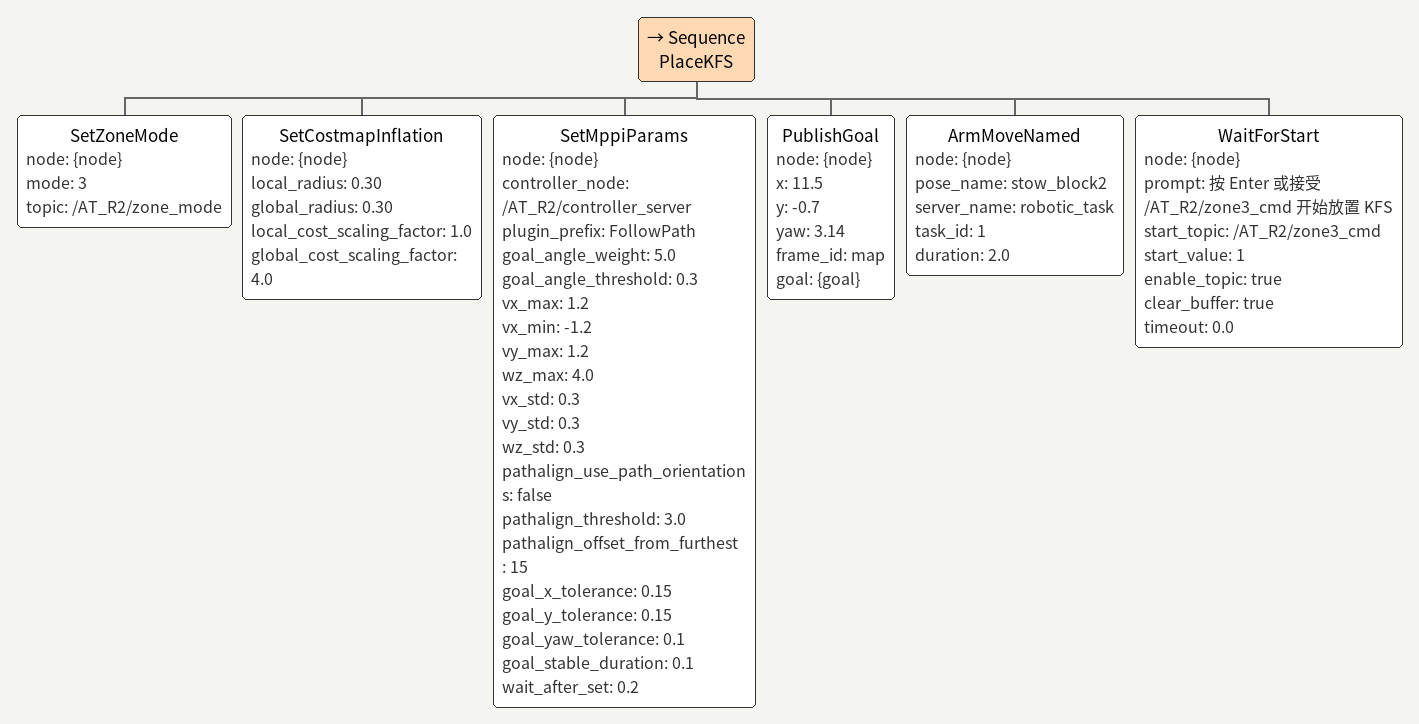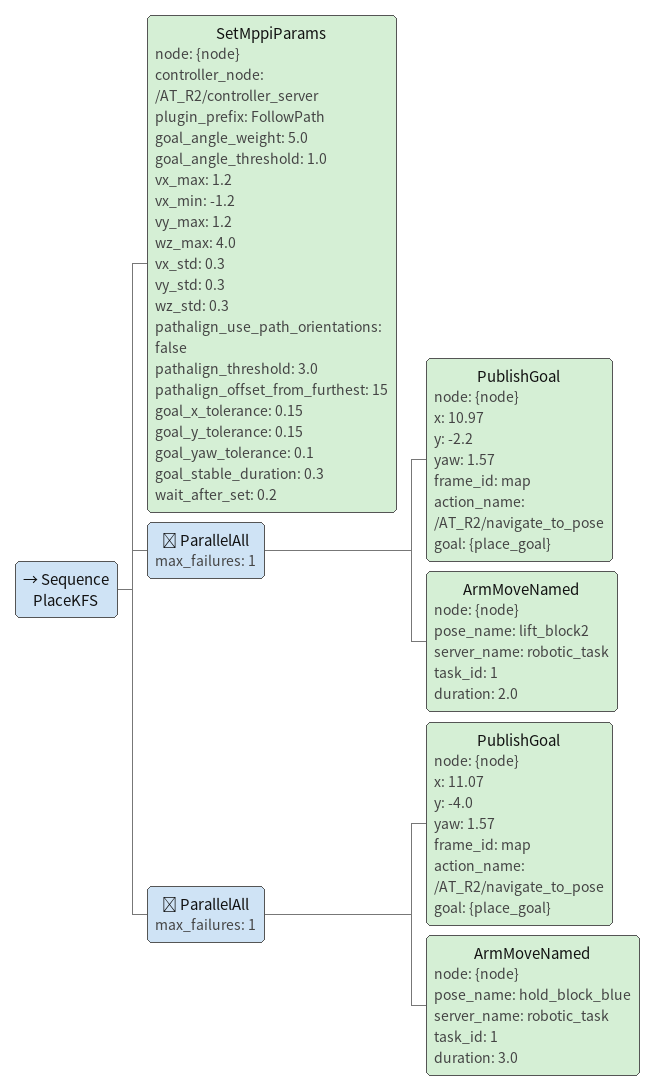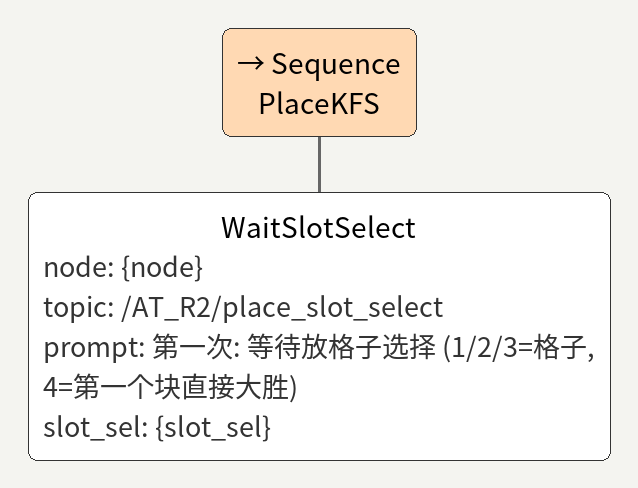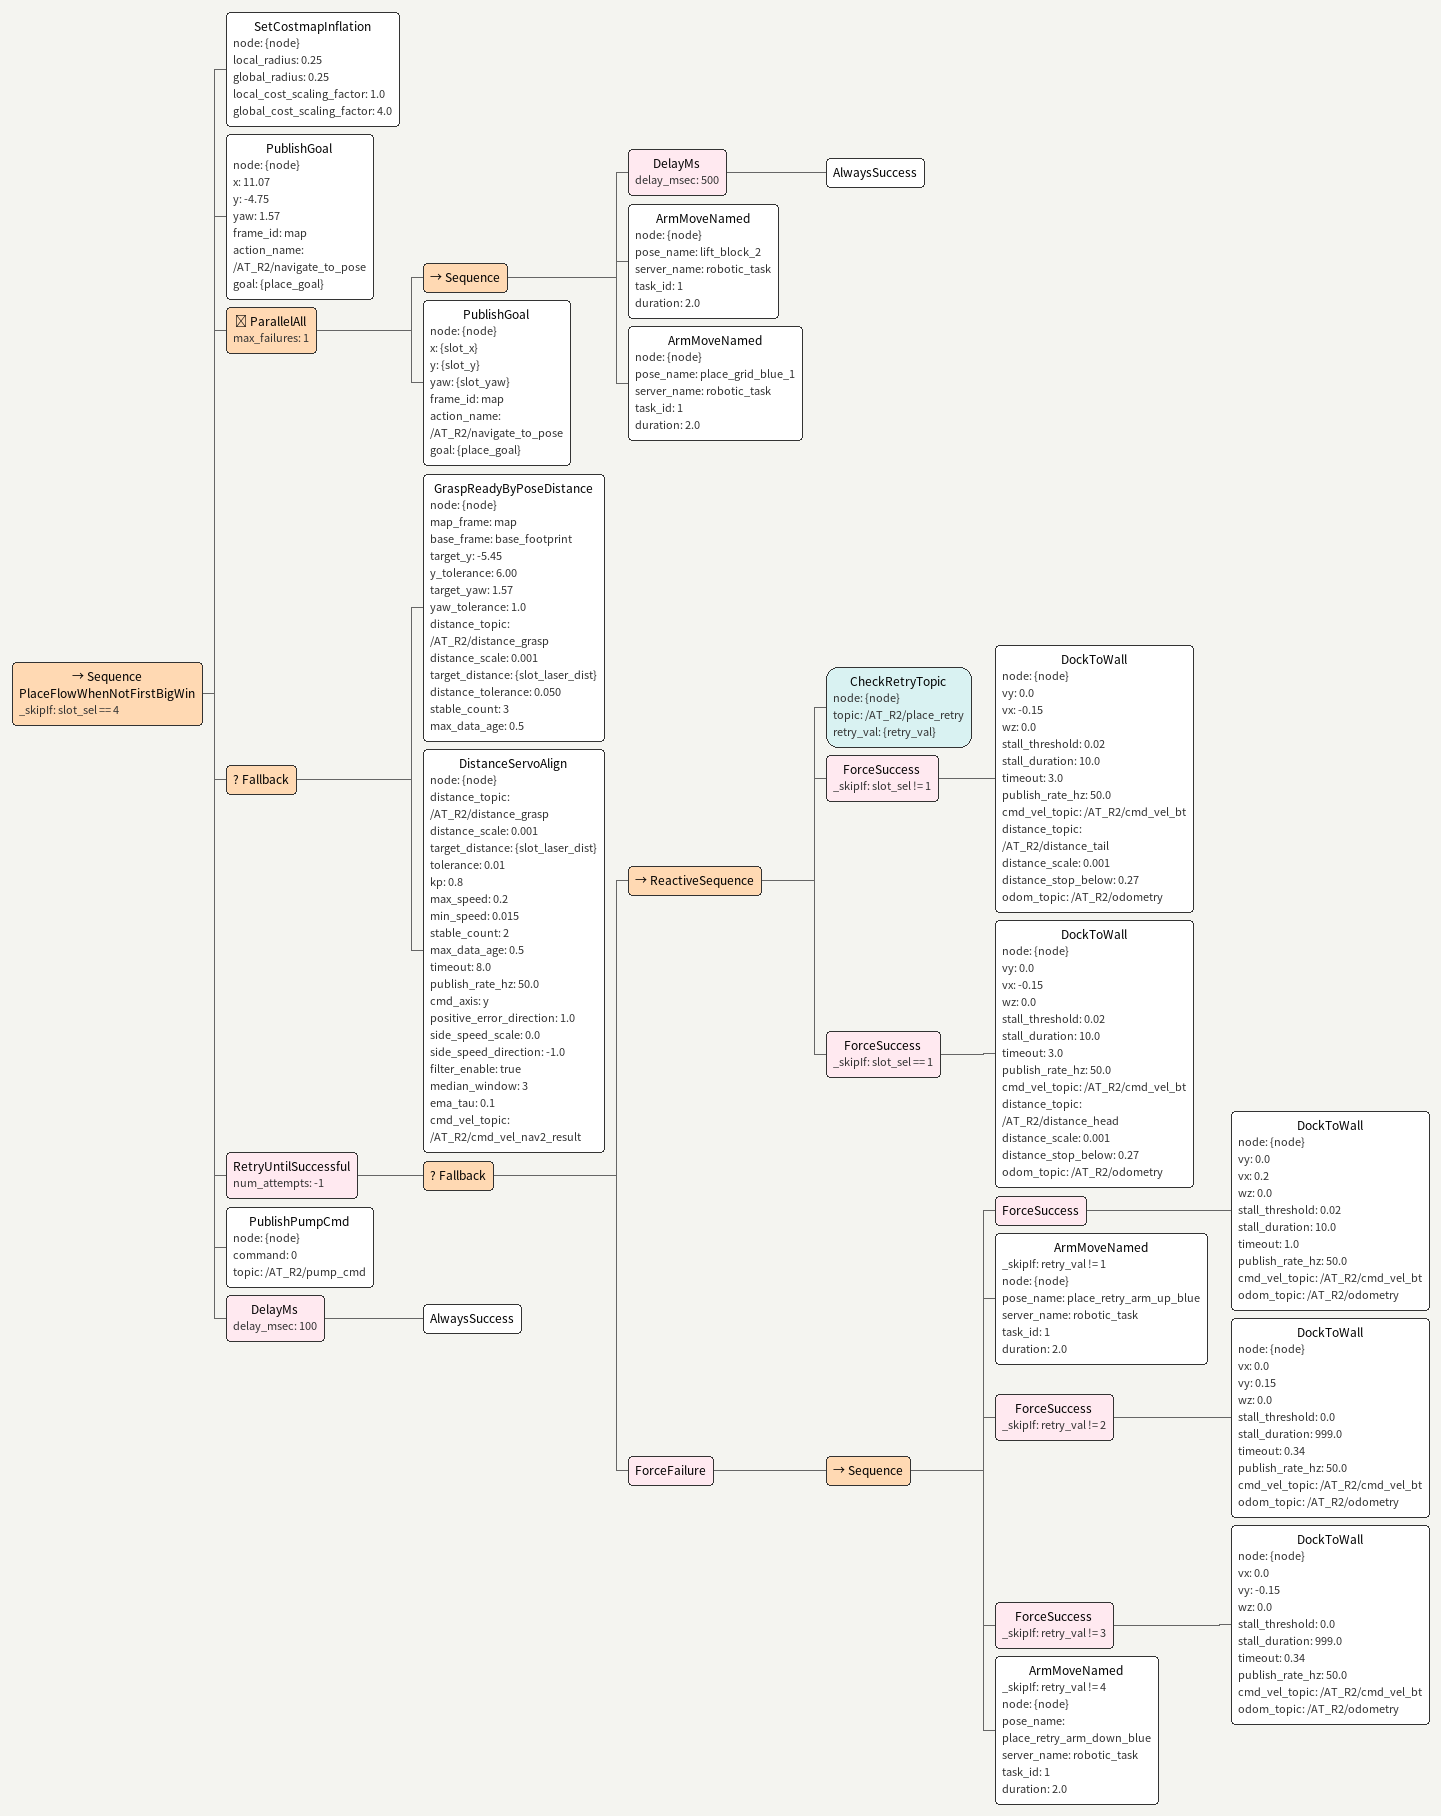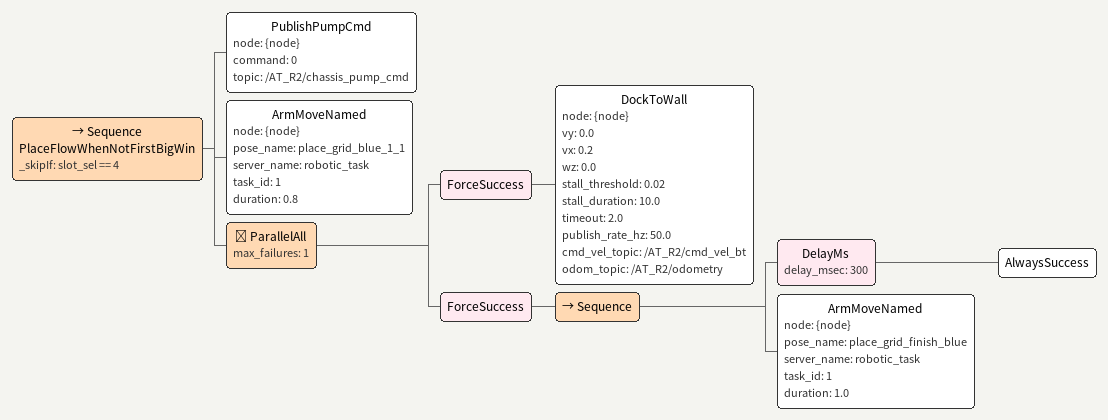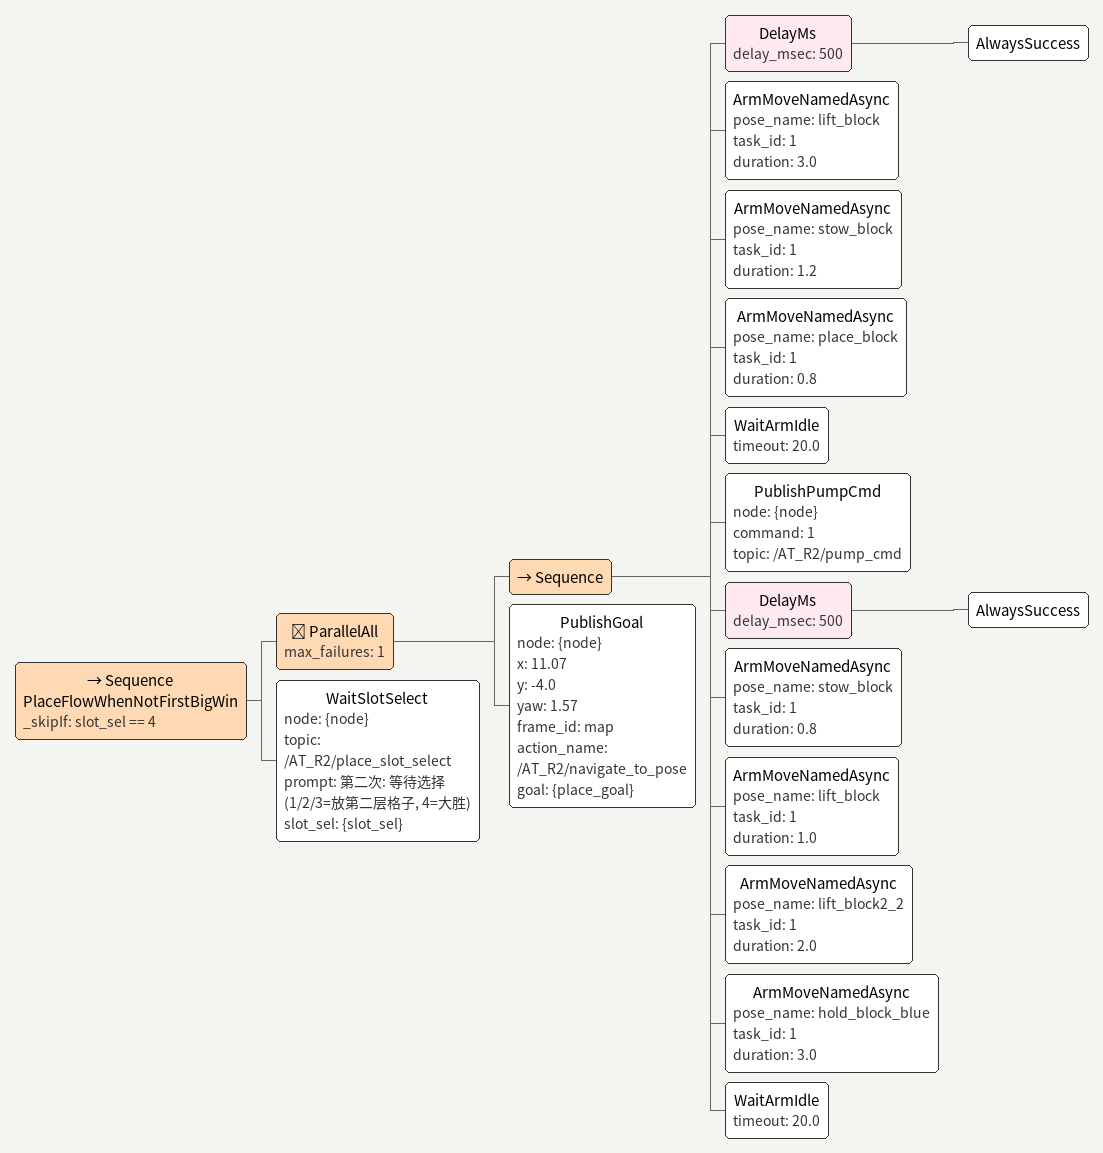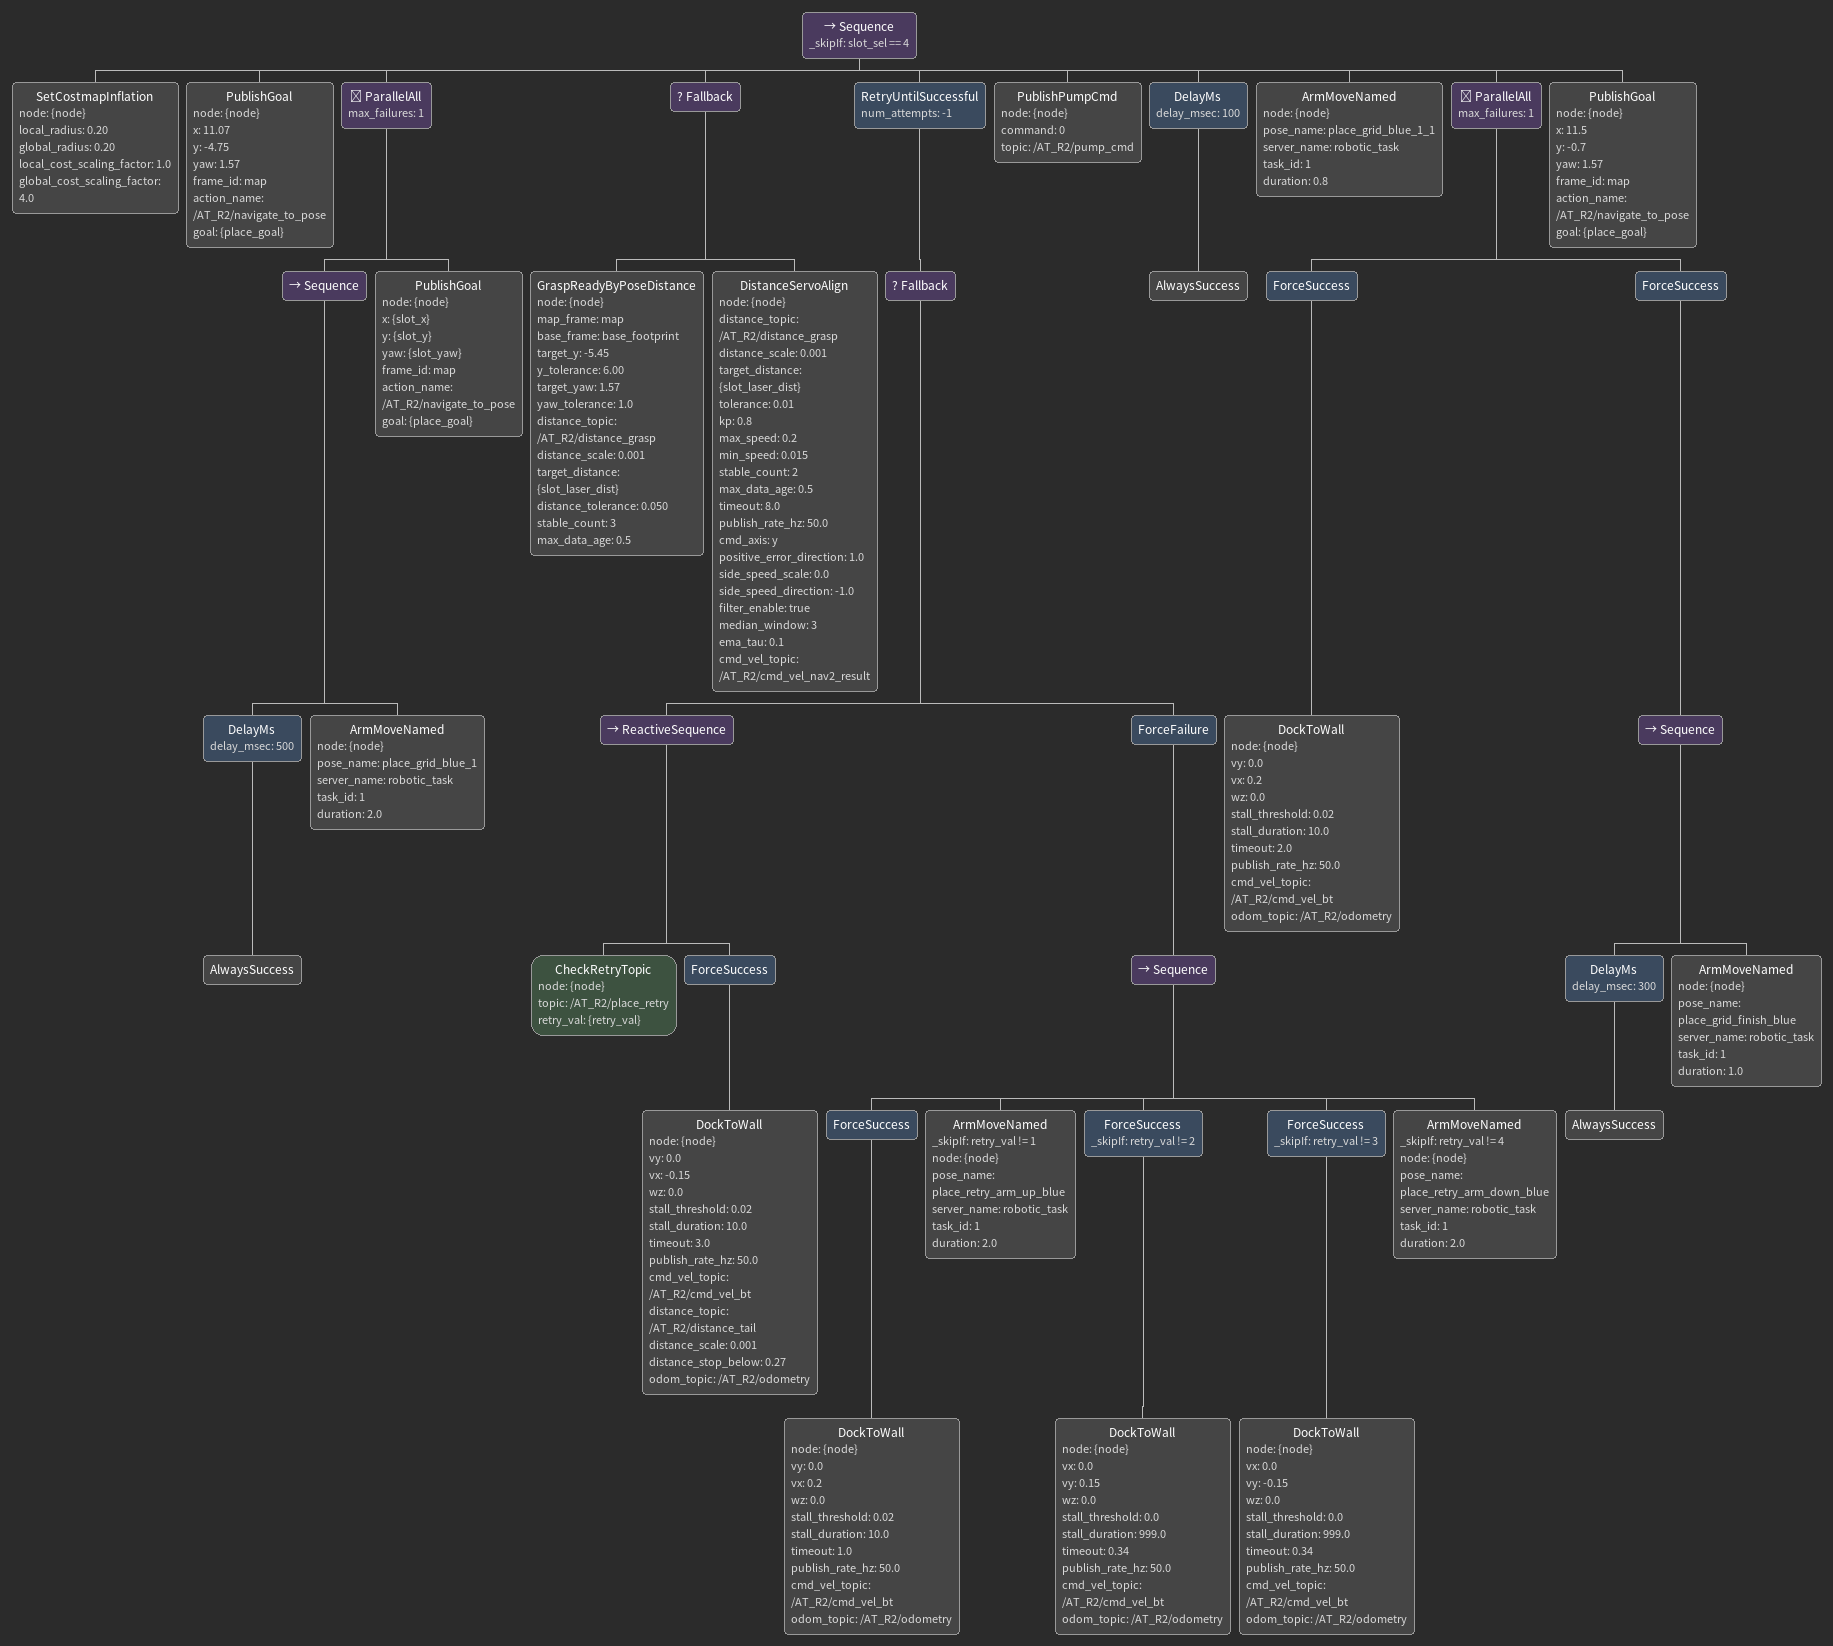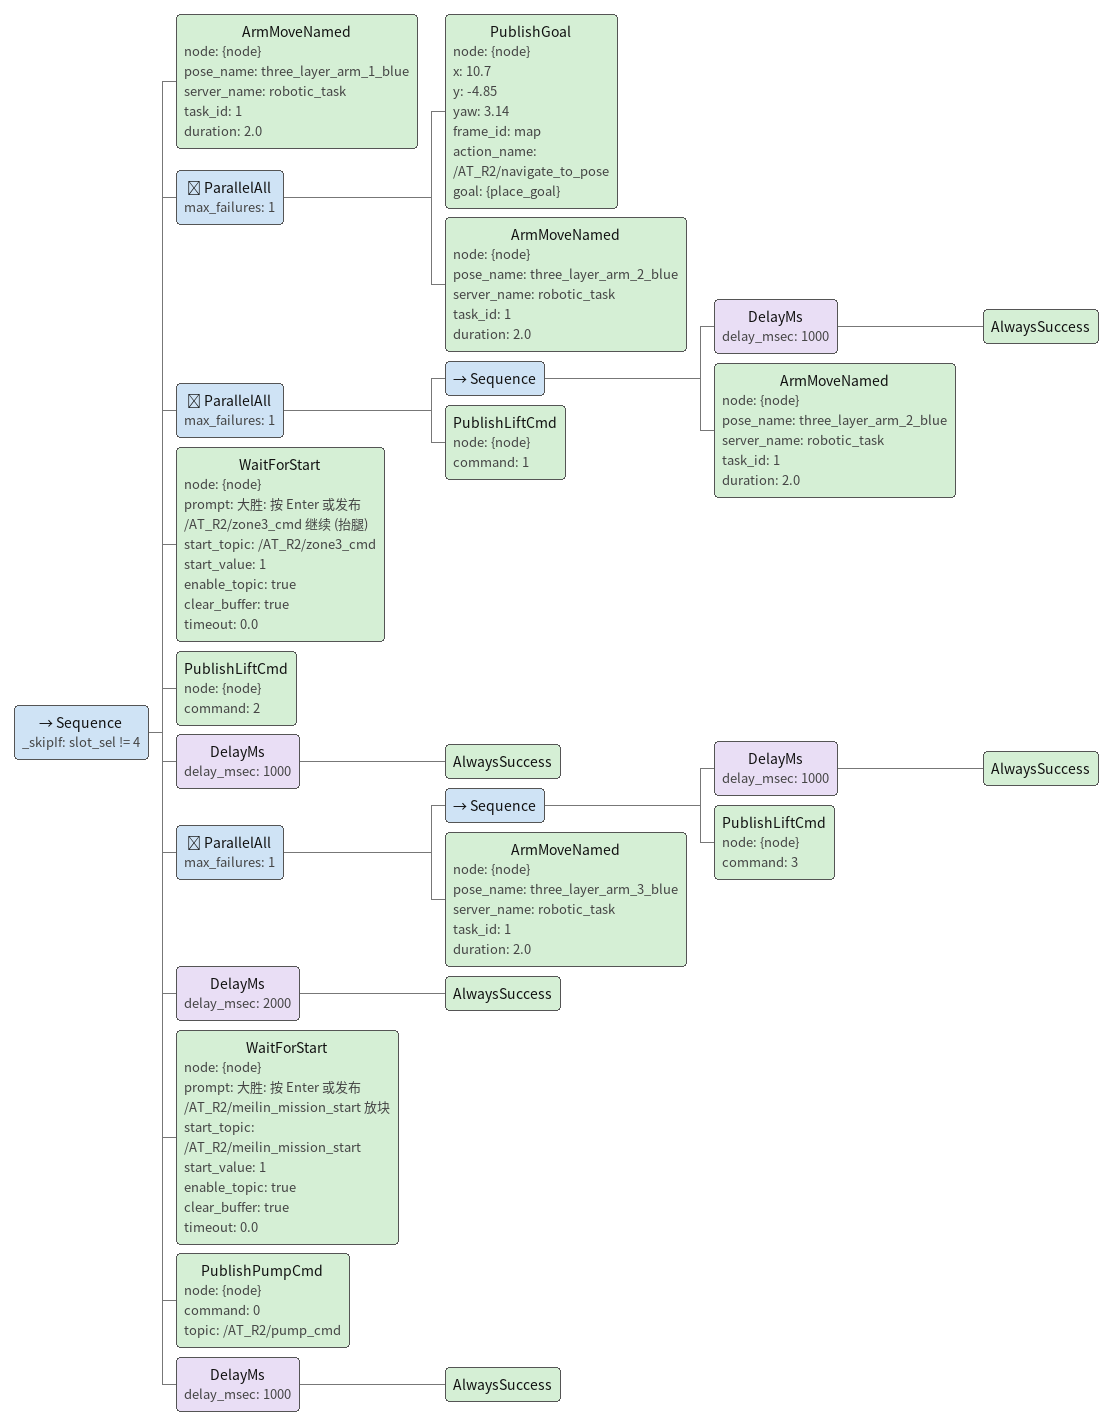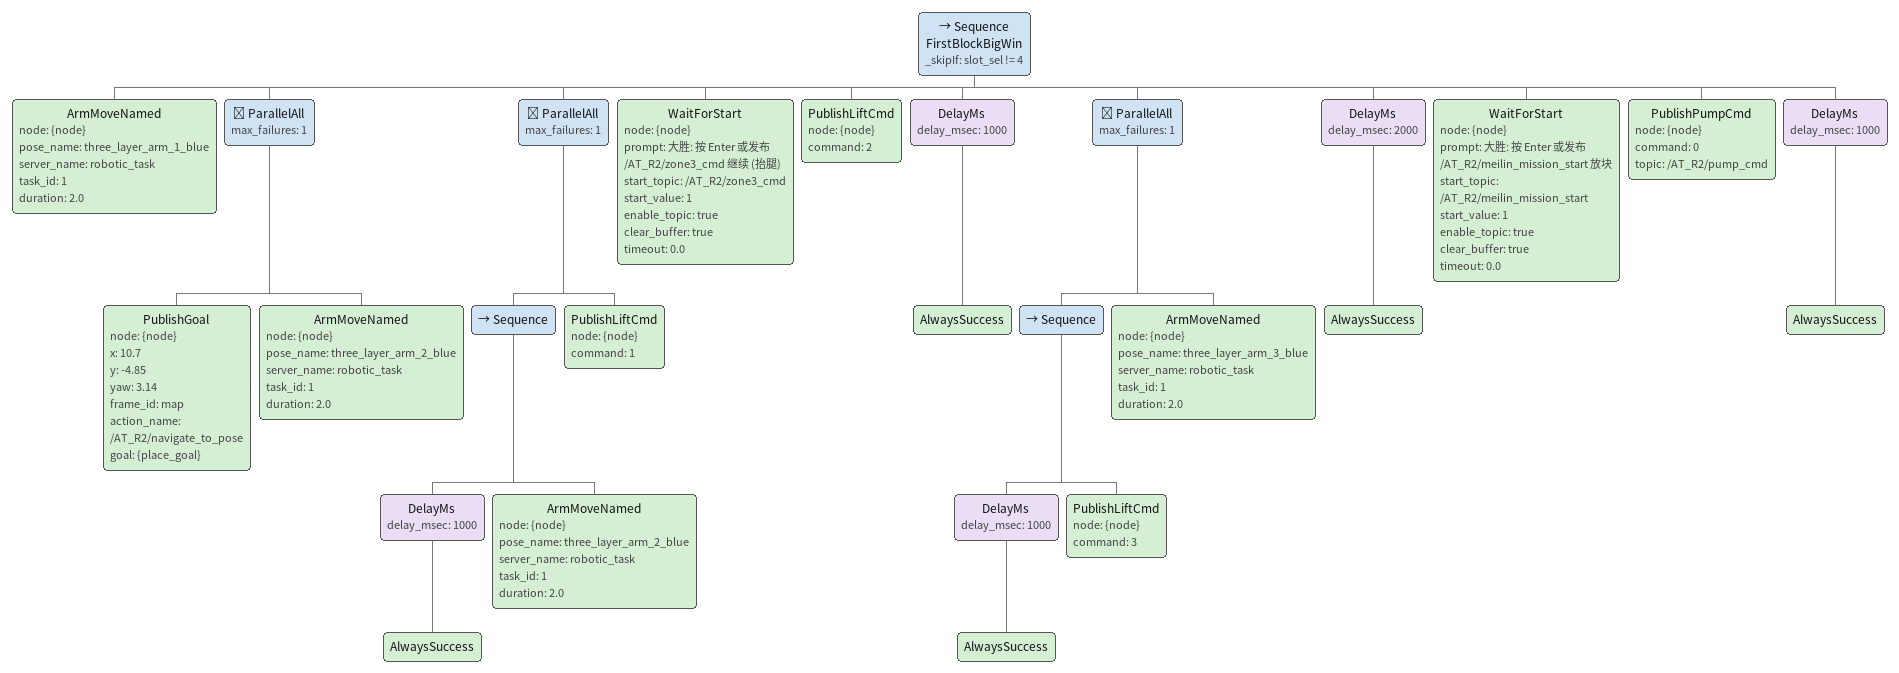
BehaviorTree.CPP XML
<Sequence name="PlaceKFS">

  <!-- ===== 全局一次性设置: 模式 / 代价地图 / MPPI ===== -->
  <SetZoneMode node="{node}" mode="3" topic="/AT_R2/zone_mode"/>

  <SetCostmapInflation node="{node}" local_radius="0.30" global_radius="0.30" local_cost_scaling_factor="1.0" global_cost_scaling_factor="4.0"/>

  <SetMppiParams node="{node}" controller_node="/AT_R2/controller_server" plugin_prefix="FollowPath" goal_angle_weight="5.0" goal_angle_threshold="0.3" vx_max="1.2" vx_min="-1.2" vy_max="1.2" wz_max="4.0" vx_std="0.3" vy_std="0.3" wz_std="0.3" pathalign_use_path_orientations="false" pathalign_threshold="3.0" pathalign_offset_from_furthest="15" goal_x_tolerance="0.15" goal_y_tolerance="0.15" goal_yaw_tolerance="0.1" goal_stable_duration="0.1" wait_after_set="0.2"/>

  <PublishGoal node="{node}" x="11.5" y="-0.7" yaw="3.14" frame_id="map" goal="{goal}"/>

  <!-- ===== A 段: 预装手上块 (机械臂 hold_block_blue + 顶端气泵吸住) ===== -->
  <ArmMoveNamed node="{node}" pose_name="stow_block2" server_name="robotic_task" task_id="1" duration="2.0"/>

  <!-- 等三区放行信号 -->
  <WaitForStart node="{node}" prompt="按 Enter 或接受 /AT_R2/zone3_cmd 开始放置 KFS" start_topic="/AT_R2/zone3_cmd" start_value="1" enable_topic="true" clear_buffer="true" timeout="0.0"/>

</Sequence>

<Sequence name="PlaceKFS">

  <SetMppiParams node="{node}" controller_node="/AT_R2/controller_server" plugin_prefix="FollowPath" goal_angle_weight="5.0" goal_angle_threshold="1.0" vx_max="1.2" vx_min="-1.2" vy_max="1.2" wz_max="4.0" vx_std="0.3" vy_std="0.3" wz_std="0.3" pathalign_use_path_orientations="false" pathalign_threshold="3.0" pathalign_offset_from_furthest="15" goal_x_tolerance="0.15" goal_y_tolerance="0.15" goal_yaw_tolerance="0.1" goal_stable_duration="0.3" wait_after_set="0.2"/>
  <ParallelAll max_failures="1">
  <!-- 导航到三区内部 + 放置准备位 -->
    <PublishGoal node="{node}" x="10.97" y="-2.2" yaw="1.57" frame_id="map" action_name="/AT_R2/navigate_to_pose" goal="{place_goal}"/>
    <ArmMoveNamed node="{node}" pose_name="lift_block2" server_name="robotic_task" task_id="1" duration="2.0"/>
  </ParallelAll>
  <!-- 底盘放气 -->
  <!-- 导航到放置准备点(P1) || 摆放置姿态, 两者都必须成功 -->
  <ParallelAll max_failures="1">
    <PublishGoal node="{node}" x="11.07" y="-4.0" yaw="1.57" frame_id="map" action_name="/AT_R2/navigate_to_pose" goal="{place_goal}"/>
    <ArmMoveNamed node="{node}" pose_name="hold_block_blue" server_name="robotic_task" task_id="1" duration="3.0"/>
  </ParallelAll>

</Sequence>

<Sequence name="PlaceKFS">

  <!-- ================================================================
       B 段: 第一次等格子选择 -> 放【手上块】到所选格子
       (照 v5 case1/2/3 放块流程) -->
  <WaitSlotSelect node="{node}" topic="/AT_R2/place_slot_select" prompt="第一次: 等待放格子选择 (1/2/3=格子, 4=第一个块直接大胜)" slot_sel="{slot_sel}"/>

</Sequence>

<Sequence name="PlaceFlowWhenNotFirstBigWin" _skipIf="slot_sel == 4">

<SetCostmapInflation node="{node}" local_radius="0.25" global_radius="0.25" local_cost_scaling_factor="1.0" global_cost_scaling_factor="4.0"/>
<PublishGoal node="{node}" x="11.07" y="-4.75" yaw="1.57" frame_id="map" action_name="/AT_R2/navigate_to_pose" goal="{place_goal}"/>

<!-- B1+B2. 摆放置姿态 + 导航到所选 slot -->
<ParallelAll max_failures="1">
  <Sequence>
    <DelayMs delay_msec="500">
      <AlwaysSuccess/>
    </DelayMs>
    <ArmMoveNamed node="{node}" pose_name="lift_block_2" server_name="robotic_task" task_id="1" duration="2.0"/>
    <ArmMoveNamed node="{node}" pose_name="place_grid_blue_1" server_name="robotic_task" task_id="1" duration="2.0"/>
  </Sequence>
  <PublishGoal node="{node}" x="{slot_x}" y="{slot_y}" yaw="{slot_yaw}" frame_id="map" action_name="/AT_R2/navigate_to_pose" goal="{place_goal}"/>
</ParallelAll>

<!-- B2.5 激光对距精对齐: 已在范围内直接过, 否则伺服对齐
     TODO: target_y / target_distance / distance_topic 为占位值, 按蓝区放块实测调整。 -->
<Fallback>
  <GraspReadyByPoseDistance node="{node}" map_frame="map" base_frame="base_footprint" target_y="-5.45" y_tolerance="6.00" target_yaw="1.57" yaw_tolerance="1.0" distance_topic="/AT_R2/distance_grasp" distance_scale="0.001" target_distance="{slot_laser_dist}" distance_tolerance="0.050" stable_count="3" max_data_age="0.5"/>

  <DistanceServoAlign node="{node}" distance_topic="/AT_R2/distance_grasp" distance_scale="0.001" target_distance="{slot_laser_dist}" tolerance="0.01" kp="0.8" max_speed="0.2" min_speed="0.015" stable_count="2" max_data_age="0.5" timeout="8.0" publish_rate_hz="50.0" cmd_axis="y" positive_error_direction="1.0" side_speed_scale="0.0" side_speed_direction="-1.0" filter_enable="true" median_window="3" ema_tau="0.1" cmd_vel_topic="/AT_R2/cmd_vel_nav2_result"/>
</Fallback>

<RetryUntilSuccessful num_attempts="-1">
  <Fallback>
    <!-- 分支1: 可中断的顶墙 (含两个停距分支, 同轮只执行其一) -->
    <ReactiveSequence>
      <CheckRetryTopic node="{node}" topic="/AT_R2/place_retry" retry_val="{retry_val}"/>
      <!-- 格子1: 停距 0.37 -->
      <ForceSuccess _skipIf="slot_sel != 1">
        <DockToWall node="{node}" vy="0.0" vx="-0.15" wz="0.0" stall_threshold="0.02" stall_duration="10.0" timeout="3.0" publish_rate_hz="50.0" cmd_vel_topic="/AT_R2/cmd_vel_bt" distance_topic="/AT_R2/distance_tail" distance_scale="0.001" distance_stop_below="0.27" odom_topic="/AT_R2/odometry"/>
      </ForceSuccess>
      <!-- 其它格子: 停距 0.27 -->
      <ForceSuccess _skipIf="slot_sel == 1">
        <DockToWall node="{node}" vy="0.0" vx="-0.15" wz="0.0" stall_threshold="0.02" stall_duration="10.0" timeout="3.0" publish_rate_hz="50.0" cmd_vel_topic="/AT_R2/cmd_vel_bt" distance_topic="/AT_R2/distance_head" distance_scale="0.001" distance_stop_below="0.27" odom_topic="/AT_R2/odometry"/>
      </ForceSuccess>
    </ReactiveSequence>

    <!-- 分支2: 恢复 (只有被中断才进). 必须以 FAILURE 收尾, 逼上层重推 -->
    <ForceFailure>
      <Sequence>
        <!-- (a) 固定倒车退出格子 (开环, 距离靠 timeout 标定, 约 0.2m/s*1.0s≈20cm) -->
        <ForceSuccess>
          <DockToWall node="{node}" vy="0.0" vx="0.2" wz="0.0" stall_threshold="0.02" stall_duration="10.0" timeout="1.0" publish_rate_hz="50.0" cmd_vel_topic="/AT_R2/cmd_vel_bt" odom_topic="/AT_R2/odometry"/>
        </ForceSuccess>

        <!-- (b) 按 retry_val 分支: 1/4 机械臂; 2 左移; 3 右移 -->
        <ArmMoveNamed _skipIf="retry_val != 1" node="{node}" pose_name="place_retry_arm_up_blue" server_name="robotic_task" task_id="1" duration="2.0"/>
        <ForceSuccess _skipIf="retry_val != 2">
          <DockToWall node="{node}" vx="0.0" vy="0.15" wz="0.0" stall_threshold="0.0" stall_duration="999.0" timeout="0.34" publish_rate_hz="50.0" cmd_vel_topic="/AT_R2/cmd_vel_bt" odom_topic="/AT_R2/odometry"/>
        </ForceSuccess>
        <ForceSuccess _skipIf="retry_val != 3">
          <DockToWall node="{node}" vx="0.0" vy="-0.15" wz="0.0" stall_threshold="0.0" stall_duration="999.0" timeout="0.34" publish_rate_hz="50.0" cmd_vel_topic="/AT_R2/cmd_vel_bt" odom_topic="/AT_R2/odometry"/>
        </ForceSuccess>
        <ArmMoveNamed _skipIf="retry_val != 4" node="{node}" pose_name="place_retry_arm_down_blue" server_name="robotic_task" task_id="1" duration="2.0"/>
      </Sequence>
    </ForceFailure>
  </Fallback>
</RetryUntilSuccessful>

<!-- B4. 松顶端气泵 放下【手上块】 -->
<PublishPumpCmd node="{node}" command="0" topic="/AT_R2/pump_cmd"/>
<DelayMs delay_msec="100">
  <AlwaysSuccess/>
</DelayMs>

</Sequence>

<Sequence name="PlaceFlowWhenNotFirstBigWin" _skipIf="slot_sel == 4">

<!-- 松底盘气泵 -->
<PublishPumpCmd node="{node}" command="0" topic="/AT_R2/chassis_pump_cmd"/>
<ArmMoveNamed node="{node}" pose_name="place_grid_blue_1_1" server_name="robotic_task" task_id="1" duration="0.8"/>
<!-- B5. 倒车退出格子 与 收臂 并行 (延时300ms再收臂, 避免倒车瞬间扫到墙) -->
<ParallelAll max_failures="1">
  <ForceSuccess>
    <DockToWall node="{node}" vy="0.0" vx="0.2" wz="0.0" stall_threshold="0.02" stall_duration="10.0" timeout="2.0" publish_rate_hz="50.0" cmd_vel_topic="/AT_R2/cmd_vel_bt" odom_topic="/AT_R2/odometry"/>
  </ForceSuccess>
  <ForceSuccess>
    <Sequence>
      <DelayMs delay_msec="300">
        <AlwaysSuccess/>
      </DelayMs>
      <ArmMoveNamed node="{node}" pose_name="place_grid_finish_blue" server_name="robotic_task" task_id="1" duration="1.0"/>
    </Sequence>
  </ForceSuccess>
</ParallelAll>

</Sequence>

<Sequence name="PlaceFlowWhenNotFirstBigWin" _skipIf="slot_sel == 4">

<ParallelAll max_failures="1">
  <Sequence>
    <!-- 底盘气泵松开, 把块交给机械臂 -->
    <DelayMs delay_msec="500">
      <AlwaysSuccess/>
    </DelayMs>
    <ArmMoveNamedAsync pose_name="lift_block" task_id="1" duration="3.0"/>
    <ArmMoveNamedAsync pose_name="stow_block" task_id="1" duration="1.2"/>
    <ArmMoveNamedAsync pose_name="place_block" task_id="1" duration="0.8"/>
    <WaitArmIdle timeout="20.0"/>
    <!-- 机械臂顶端气泵吸住底盘块 -->
    <PublishPumpCmd node="{node}" command="1" topic="/AT_R2/pump_cmd"/>
    <DelayMs delay_msec="500">
      <AlwaysSuccess/>
    </DelayMs>
    <ArmMoveNamedAsync pose_name="stow_block" task_id="1" duration="0.8"/>
    <ArmMoveNamedAsync pose_name="lift_block" task_id="1" duration="1.0"/>
    <ArmMoveNamedAsync pose_name="lift_block2_2" task_id="1" duration="2.0"/>
    <ArmMoveNamedAsync pose_name="hold_block_blue" task_id="1" duration="3.0"/>
    <WaitArmIdle timeout="20.0"/>
  </Sequence>
  <!-- 取块动作时同时导航回放置准备位, 为下一次放块做准备 -->
  <PublishGoal node="{node}" x="11.07" y="-4.0" yaw="1.57" frame_id="map" action_name="/AT_R2/navigate_to_pose" goal="{place_goal}"/>
</ParallelAll>

<!-- ================================================================
     D 段: 第二次等格子选择 -> 1/2/3=放第二层格子; 4=大胜爬三层 -->
<WaitSlotSelect node="{node}" topic="/AT_R2/place_slot_select" prompt="第二次: 等待选择 (1/2/3=放第二层格子, 4=大胜)" slot_sel="{slot_sel}"/>

</Sequence>

<Sequence _skipIf="slot_sel == 4">
  <SetCostmapInflation node="{node}" local_radius="0.20" global_radius="0.20" local_cost_scaling_factor="1.0" global_cost_scaling_factor="4.0"/>
  <PublishGoal node="{node}" x="11.07" y="-4.75" yaw="1.57" frame_id="map" action_name="/AT_R2/navigate_to_pose" goal="{place_goal}"/>

  <!-- 摆放置姿态 + 导航到所选 slot -->
  <ParallelAll max_failures="1">
    <Sequence>
      <DelayMs delay_msec="500">
        <AlwaysSuccess/>
      </DelayMs>
      <ArmMoveNamed node="{node}" pose_name="place_grid_blue_1" server_name="robotic_task" task_id="1" duration="2.0"/>
    </Sequence>
    <PublishGoal node="{node}" x="{slot_x}" y="{slot_y}" yaw="{slot_yaw}" frame_id="map" action_name="/AT_R2/navigate_to_pose" goal="{place_goal}"/>
  </ParallelAll>

  <!-- 激光对距精对齐 -->
  <Fallback>
    <GraspReadyByPoseDistance node="{node}" map_frame="map" base_frame="base_footprint" target_y="-5.45" y_tolerance="6.00" target_yaw="1.57" yaw_tolerance="1.0" distance_topic="/AT_R2/distance_grasp" distance_scale="0.001" target_distance="{slot_laser_dist}" distance_tolerance="0.050" stable_count="3" max_data_age="0.5"/>

    <DistanceServoAlign node="{node}" distance_topic="/AT_R2/distance_grasp" distance_scale="0.001" target_distance="{slot_laser_dist}" tolerance="0.01" kp="0.8" max_speed="0.2" min_speed="0.015" stable_count="2" max_data_age="0.5" timeout="8.0" publish_rate_hz="50.0" cmd_axis="y" positive_error_direction="1.0" side_speed_scale="0.0" side_speed_direction="-1.0" filter_enable="true" median_window="3" ema_tau="0.1" cmd_vel_topic="/AT_R2/cmd_vel_nav2_result"/>
  </Fallback>

  <!-- 往格子里怼 (顶墙), 可被 /AT_R2/place_retry (1/2/3/4) 中断 (同 B3):
       中断 -> 停 -> 倒车退出 -> 按值动作(1/4机械臂, 2左移, 3右移) -> 重推。
       无新中断怼到位才 SUCCESS 往下走。 -->
  <RetryUntilSuccessful num_attempts="-1">
    <Fallback>
      <!-- 分支1: 可中断的顶墙 -->
      <ReactiveSequence>
        <CheckRetryTopic node="{node}" topic="/AT_R2/place_retry" retry_val="{retry_val}"/>
        <ForceSuccess>
          <DockToWall node="{node}" vy="0.0" vx="-0.15" wz="0.0" stall_threshold="0.02" stall_duration="10.0" timeout="3.0" publish_rate_hz="50.0" cmd_vel_topic="/AT_R2/cmd_vel_bt" distance_topic="/AT_R2/distance_tail" distance_scale="0.001" distance_stop_below="0.27" odom_topic="/AT_R2/odometry"/>
        </ForceSuccess>
      </ReactiveSequence>

      <!-- 分支2: 恢复 (被中断才进). 必须 FAILURE 收尾, 逼重推 -->
      <ForceFailure>
        <Sequence>
          <!-- (a) 固定倒车退出格子 (开环, 约 0.2m/s*1.0s≈20cm) -->
          <ForceSuccess>
            <DockToWall node="{node}" vy="0.0" vx="0.2" wz="0.0" stall_threshold="0.02" stall_duration="10.0" timeout="1.0" publish_rate_hz="50.0" cmd_vel_topic="/AT_R2/cmd_vel_bt" odom_topic="/AT_R2/odometry"/>
          </ForceSuccess>

          <!-- (b) 按 retry_val 分支 -->
          <ArmMoveNamed _skipIf="retry_val != 1" node="{node}" pose_name="place_retry_arm_up_blue" server_name="robotic_task" task_id="1" duration="2.0"/>
          <ForceSuccess _skipIf="retry_val != 2">
            <DockToWall node="{node}" vx="0.0" vy="0.15" wz="0.0" stall_threshold="0.0" stall_duration="999.0" timeout="0.34" publish_rate_hz="50.0" cmd_vel_topic="/AT_R2/cmd_vel_bt" odom_topic="/AT_R2/odometry"/>
          </ForceSuccess>
          <ForceSuccess _skipIf="retry_val != 3">
            <DockToWall node="{node}" vx="0.0" vy="-0.15" wz="0.0" stall_threshold="0.0" stall_duration="999.0" timeout="0.34" publish_rate_hz="50.0" cmd_vel_topic="/AT_R2/cmd_vel_bt" odom_topic="/AT_R2/odometry"/>
          </ForceSuccess>
          <ArmMoveNamed _skipIf="retry_val != 4" node="{node}" pose_name="place_retry_arm_down_blue" server_name="robotic_task" task_id="1" duration="2.0"/>
        </Sequence>
      </ForceFailure>
    </Fallback>
  </RetryUntilSuccessful>

  <!-- 松顶端气泵 放下块 -->
  <PublishPumpCmd node="{node}" command="0" topic="/AT_R2/pump_cmd"/>
  <DelayMs delay_msec="100">
    <AlwaysSuccess/>
  </DelayMs>
  <ArmMoveNamed node="{node}" pose_name="place_grid_blue_1_1" server_name="robotic_task" task_id="1" duration="0.8"/>

  <!-- 倒车退出格子 与 收臂 并行 -->
  <ParallelAll max_failures="1">
    <ForceSuccess>
      <DockToWall node="{node}" vy="0.0" vx="0.2" wz="0.0" stall_threshold="0.02" stall_duration="10.0" timeout="2.0" publish_rate_hz="50.0" cmd_vel_topic="/AT_R2/cmd_vel_bt" odom_topic="/AT_R2/odometry"/>
    </ForceSuccess>
    <ForceSuccess>
      <Sequence>
        <DelayMs delay_msec="300">
          <AlwaysSuccess/>
        </DelayMs>
        <ArmMoveNamed node="{node}" pose_name="place_grid_finish_blue" server_name="robotic_task" task_id="1" duration="1.0"/>
      </Sequence>
    </ForceSuccess>
  </ParallelAll>

  <!-- 放完回起始点结束 -->
  <PublishGoal node="{node}" x="11.5" y="-0.7" yaw="1.57" frame_id="map" action_name="/AT_R2/navigate_to_pose" goal="{place_goal}"/>
</Sequence>

<Sequence _skipIf="slot_sel != 4">
  <ArmMoveNamed node="{node}" pose_name="three_layer_arm_1_blue" server_name="robotic_task" task_id="1" duration="2.0"/>
  <!-- 到大胜准备位 (导航 || 摆臂, 两者都必须成功) -->
  <ParallelAll max_failures="1">
    <PublishGoal node="{node}" x="10.7" y="-4.85" yaw="3.14" frame_id="map" action_name="/AT_R2/navigate_to_pose" goal="{place_goal}"/>
    <ArmMoveNamed node="{node}" pose_name="three_layer_arm_2_blue" server_name="robotic_task" task_id="1" duration="2.0"/>
  </ParallelAll>

  <!-- 发 lift command=1 (发指令 || 摆臂, 两者都必须成功) -->
  <ParallelAll max_failures="1">
    <Sequence>
      <DelayMs delay_msec="1000">
        <AlwaysSuccess/>
      </DelayMs>
      <ArmMoveNamed node="{node}" pose_name="three_layer_arm_2_blue" server_name="robotic_task" task_id="1" duration="2.0"/>
    </Sequence>

    <PublishLiftCmd node="{node}" command="1"/>

  </ParallelAll>
  <!-- 按回车或等话题: 降下底盘 -->
  <WaitForStart node="{node}" prompt="大胜: 按 Enter 或发布 /AT_R2/zone3_cmd 继续 (抬腿)" start_topic="/AT_R2/zone3_cmd" start_value="1" enable_topic="true" clear_buffer="true" timeout="0.0"/>
  <PublishLiftCmd node="{node}" command="2"/>
  <DelayMs delay_msec="1000">
    <AlwaysSuccess/>
  </DelayMs>
  <!-- 发 lift command=3 (发指令 || 摆臂, 两者都必须成功) -->
  <ParallelAll max_failures="1">
    <Sequence>
      <DelayMs delay_msec="1000">
        <AlwaysSuccess/>
      </DelayMs>
      <PublishLiftCmd node="{node}" command="3"/>
    </Sequence>
    <ArmMoveNamed node="{node}" pose_name="three_layer_arm_3_blue" server_name="robotic_task" task_id="1" duration="2.0"/>
  </ParallelAll>
  <DelayMs delay_msec="2000">
    <AlwaysSuccess/>
  </DelayMs>
  <!-- 按回车或等话题: 放块 -->
  <WaitForStart node="{node}" prompt="大胜: 按 Enter 或发布 /AT_R2/meilin_mission_start 放块" start_topic="/AT_R2/meilin_mission_start" start_value="1" enable_topic="true" clear_buffer="true" timeout="0.0"/>

  <PublishPumpCmd node="{node}" command="0" topic="/AT_R2/pump_cmd"/>
  <DelayMs delay_msec="1000">
    <AlwaysSuccess/>
  </DelayMs>
</Sequence>

<Sequence name="FirstBlockBigWin" _skipIf="slot_sel != 4">
  <ArmMoveNamed node="{node}" pose_name="three_layer_arm_1_blue" server_name="robotic_task" task_id="1" duration="2.0"/>
  <!-- 到大胜准备位 (导航 || 摆臂, 两者都必须成功) -->
  <ParallelAll max_failures="1">
    <PublishGoal node="{node}" x="10.7" y="-4.85" yaw="3.14" frame_id="map" action_name="/AT_R2/navigate_to_pose" goal="{place_goal}"/>
    <ArmMoveNamed node="{node}" pose_name="three_layer_arm_2_blue" server_name="robotic_task" task_id="1" duration="2.0"/>
  </ParallelAll>

  <!-- 发 lift command=1 (发指令 || 摆臂, 两者都必须成功) -->
  <ParallelAll max_failures="1">
    <Sequence>
      <DelayMs delay_msec="1000">
        <AlwaysSuccess/>
      </DelayMs>
      <ArmMoveNamed node="{node}" pose_name="three_layer_arm_2_blue" server_name="robotic_task" task_id="1" duration="2.0"/>
    </Sequence>

    <PublishLiftCmd node="{node}" command="1"/>

  </ParallelAll>
  <!-- 按回车或等话题: 降下底盘 -->
  <WaitForStart node="{node}" prompt="大胜: 按 Enter 或发布 /AT_R2/zone3_cmd 继续 (抬腿)" start_topic="/AT_R2/zone3_cmd" start_value="1" enable_topic="true" clear_buffer="true" timeout="0.0"/>
  <PublishLiftCmd node="{node}" command="2"/>
  <DelayMs delay_msec="1000">
    <AlwaysSuccess/>
  </DelayMs>
  <!-- 发 lift command=3 (发指令 || 摆臂, 两者都必须成功) -->
  <ParallelAll max_failures="1">
    <Sequence>
      <DelayMs delay_msec="1000">
        <AlwaysSuccess/>
      </DelayMs>
      <PublishLiftCmd node="{node}" command="3"/>
    </Sequence>
    <ArmMoveNamed node="{node}" pose_name="three_layer_arm_3_blue" server_name="robotic_task" task_id="1" duration="2.0"/>
  </ParallelAll>
  <DelayMs delay_msec="2000">
    <AlwaysSuccess/>
  </DelayMs>
  <!-- 按回车或等话题: 放块 -->
  <WaitForStart node="{node}" prompt="大胜: 按 Enter 或发布 /AT_R2/meilin_mission_start 放块" start_topic="/AT_R2/meilin_mission_start" start_value="1" enable_topic="true" clear_buffer="true" timeout="0.0"/>

  <PublishPumpCmd node="{node}" command="0" topic="/AT_R2/pump_cmd"/>
  <DelayMs delay_msec="1000">
    <AlwaysSuccess/>
  </DelayMs>
</Sequence>
